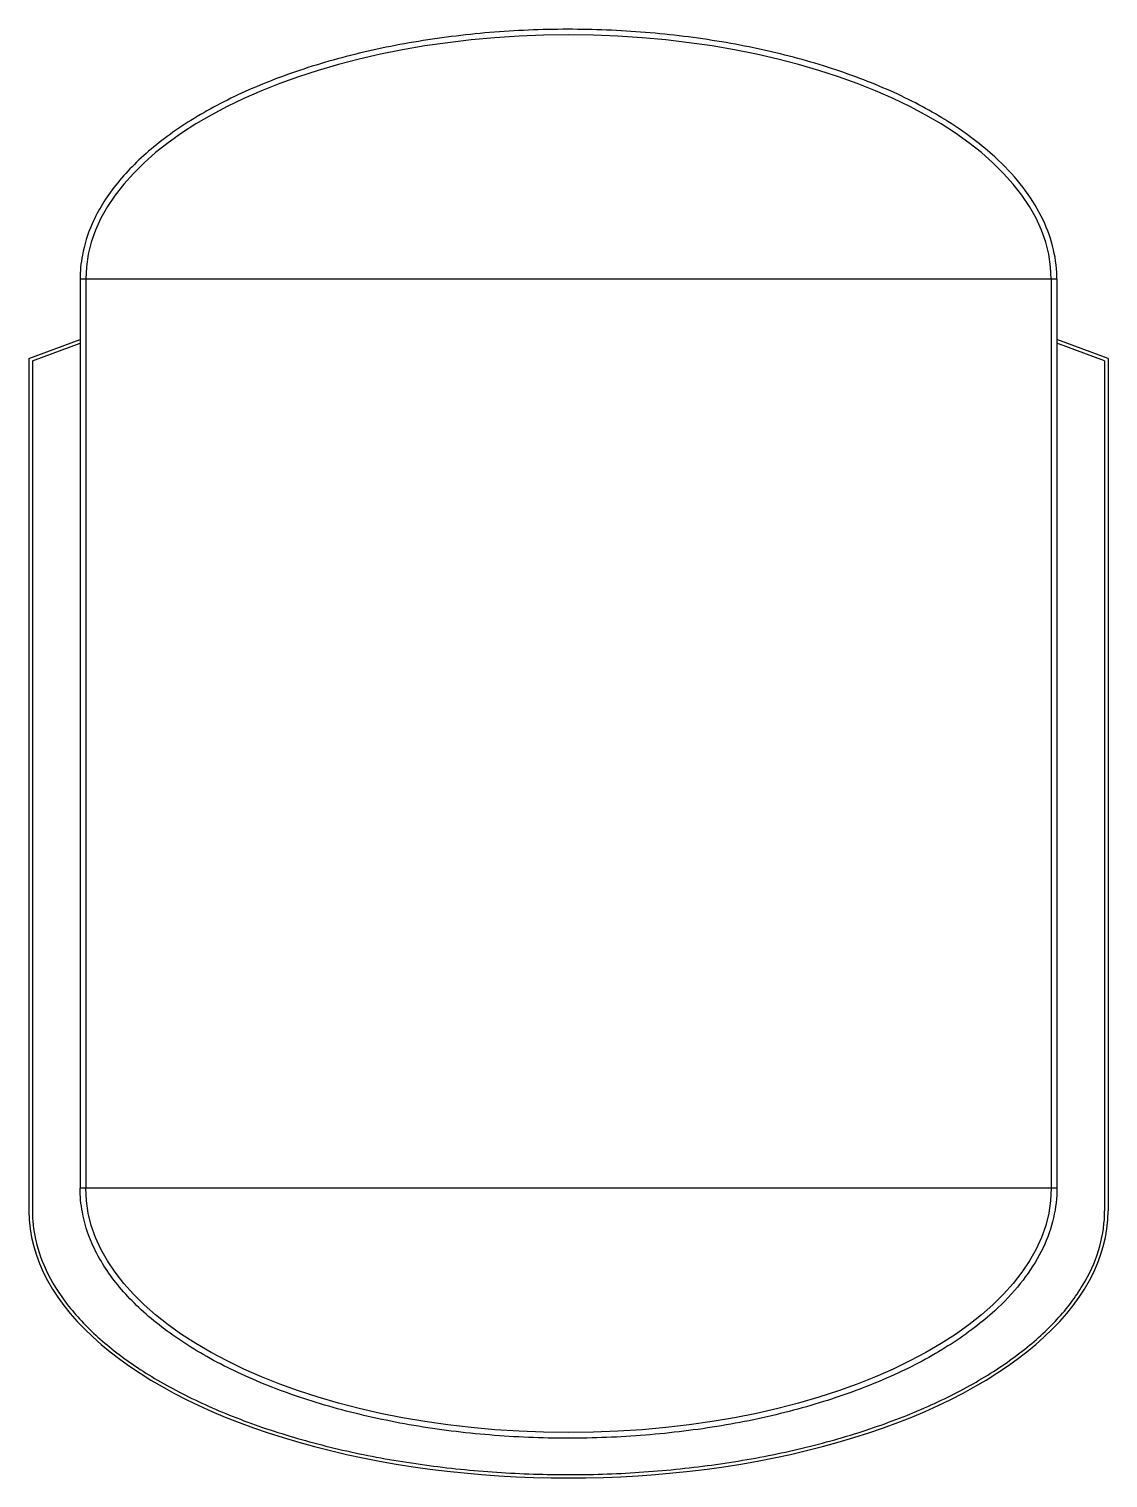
# Model space of a CAD drawing. Header units: inches. Extents: x -169 to 133840, y -13253 to 11464.
# Drawn here: x 76155 to 77105, y 243 to 1518 of the extents above; entities that cross this region are included whole.
import ezdxf

# ---------------------------------------------------------------- set-up
doc = ezdxf.new("R2010")
doc.units = ezdxf.units.IN
doc.header["$MEASUREMENT"] = 0

msp = doc.modelspace()

# ---------------------------------------------------------------- linework, layer by layer
for p, q in [((77059.9, 1298.2), (76199.9, 1298.2)), ((76199.9, 1298.2), (76199.9, 498.2)), ((76204.9, 1298.2), (76204.9, 498.2)), ((77054.9, 1298.2), (77054.9, 498.2)), ((77059.9, 1298.2), (77059.9, 498.2)), ((76154.9, 1228.4), (76199.9, 1245.2)), ((76157.9, 1226.3), (76199.9, 1242)), ((77104.9, 1228.4), (77059.9, 1245.2)), ((77101.9, 1226.3), (77059.9, 1242)), ((76154.9, 1228.4), (76154.9, 478.2)), ((76157.9, 1226.3), (76157.9, 478.2)), ((77101.9, 1226.3), (77101.9, 478.2)), ((77104.9, 1228.4), (77104.9, 478.2)), ((77059.9, 498.2), (76199.9, 498.2))]:
    msp.add_line(p, q)
for centre, major_axis, ratio, start_param, end_param in [((76629.9, 1298.2), (-425, 0), 0.505882, 3.141593, 6.283185), ((76629.9, 478.2), (-475, 0), 0.494737, 0, 3.141593)]:
    msp.add_ellipse(centre, major_axis=major_axis, ratio=ratio, start_param=start_param, end_param=end_param)
at = {"extrusion": (0, 0, -1)}
msp.add_ellipse((76629.9, 498.2), major_axis=(-425, 0), ratio=0.505882, start_param=3.141593, end_param=6.283185, dxfattribs=at)
for points, knots in [([(77059.9, 1298.2), (77059.9, 1300.2), (77059.8, 1302.2), (77059.3, 1313.1), (77057.7, 1322), (77052.6, 1339.7), (77049, 1348.5), (77039.8, 1365.6), (77034.2, 1374), (77021.1, 1390.3), (77013.6, 1398.2), (76993.9, 1416.2), (76981, 1426), (76952.4, 1444.5), (76936.7, 1453.1), (76902.7, 1468.9), (76884.4, 1476.1), (76846, 1488.9), (76825.7, 1494.5), (76783.8, 1504), (76762, 1507.9), (76717.6, 1513.9), (76694.9, 1516), (76649.2, 1518.3), (76626.2, 1518.5), (76580.4, 1517), (76557.5, 1515.4), (76512.7, 1510.2), (76490.7, 1506.7), (76448.1, 1498), (76427.5, 1492.8), (76388.1, 1480.7), (76369.4, 1473.8), (76334.3, 1458.7), (76318, 1450.4), (76288.1, 1432.5), (76274.5, 1422.9), (76250.5, 1402.7), (76240.1, 1392.1), (76222.6, 1370.1), (76215.7, 1358.7), (76206.5, 1337.9), (76203.6, 1328.6), (76200.6, 1312.3), (76199.9, 1305.2), (76199.9, 1298.2)], [3.141593, 3.141593, 3.141593, 3.141593, 3.168135, 3.168135, 3.287763, 3.287763, 3.407391, 3.407391, 3.527018, 3.527018, 3.646646, 3.646646, 3.807798, 3.807798, 3.968949, 3.968949, 4.130101, 4.130101, 4.291252, 4.291252, 4.452403, 4.452403, 4.613555, 4.613555, 4.774706, 4.774706, 4.935858, 4.935858, 5.097009, 5.097009, 5.258161, 5.258161, 5.419312, 5.419312, 5.580464, 5.580464, 5.741615, 5.741615, 5.902766, 5.902766, 6.063918, 6.063918, 6.189016, 6.189016, 6.283185, 6.283185, 6.283185, 6.283185]), ([(77059.9, 498.2), (77059.9, 496.2), (77059.8, 494.2), (77059.3, 483.2), (77057.7, 474.3), (77052.6, 456.6), (77049, 447.9), (77039.8, 430.8), (77034.2, 422.4), (77021.1, 406.1), (77013.6, 398.1), (76993.9, 380.1), (76981, 370.3), (76952.4, 351.9), (76936.7, 343.3), (76902.7, 327.5), (76884.4, 320.3), (76846, 307.5), (76825.7, 301.8), (76783.8, 292.3), (76762, 288.4), (76717.6, 282.5), (76694.9, 280.4), (76649.2, 278.1), (76626.2, 277.9), (76580.4, 279.3), (76557.5, 281), (76512.7, 286.1), (76490.7, 289.6), (76448.1, 298.3), (76427.5, 303.6), (76388.1, 315.7), (76369.4, 322.5), (76334.3, 337.7), (76318, 346), (76288.1, 363.9), (76274.5, 373.4), (76250.5, 393.6), (76240.1, 404.2), (76222.6, 426.3), (76215.7, 437.7), (76206.5, 458.5), (76203.6, 467.7), (76200.6, 484.1), (76199.9, 491.1), (76199.9, 498.2)], [3.141593, 3.141593, 3.141593, 3.141593, 3.168135, 3.168135, 3.287763, 3.287763, 3.407391, 3.407391, 3.527018, 3.527018, 3.646646, 3.646646, 3.807798, 3.807798, 3.968949, 3.968949, 4.130101, 4.130101, 4.291252, 4.291252, 4.452403, 4.452403, 4.613555, 4.613555, 4.774706, 4.774706, 4.935858, 4.935858, 5.097009, 5.097009, 5.258161, 5.258161, 5.419312, 5.419312, 5.580464, 5.580464, 5.741615, 5.741615, 5.902766, 5.902766, 6.063918, 6.063918, 6.189016, 6.189016, 6.283185, 6.283185, 6.283185, 6.283185]), ([(76157.9, 478.2), (76157.9, 469.9), (76158.8, 461.6), (76162.9, 443), (76166.6, 432.6), (76177, 412.2), (76183.6, 402.1), (76199.6, 382.5), (76208.9, 372.9), (76230.3, 354.5), (76242.2, 345.6), (76268.6, 328.7), (76282.9, 320.7), (76313.7, 305.8), (76330.1, 298.8), (76364.8, 286), (76383, 280.3), (76421, 269.9), (76440.6, 265.4), (76481.1, 257.8), (76501.8, 254.7), (76544, 249.8), (76565.4, 248.1), (76608.5, 246.2), (76630.2, 245.9), (76673.5, 246.9), (76695, 248.2), (76737.6, 252.1), (76758.6, 254.7), (76799.7, 261.5), (76819.8, 265.6), (76858.6, 275), (76877.3, 280.4), (76913.1, 292.4), (76930.2, 299), (76962.3, 313.3), (76977.4, 321), (77005.2, 337.3), (77017.9, 345.9), (77040.9, 363.9), (77051.2, 373.2), (77068.9, 392.5), (77076.4, 402.5), (77088.6, 422.7), (77093.3, 433), (77099.7, 453.7), (77101.5, 464.2), (77101.9, 475.8), (77101.9, 477), (77101.9, 478.2)], [0, 0, 0, 0, 0.108293, 0.108293, 0.245465, 0.245465, 0.382637, 0.382637, 0.519809, 0.519809, 0.656981, 0.656981, 0.794154, 0.794154, 0.931326, 0.931326, 1.068498, 1.068498, 1.20567, 1.20567, 1.342842, 1.342842, 1.480015, 1.480015, 1.617187, 1.617187, 1.754359, 1.754359, 1.891531, 1.891531, 2.028704, 2.028704, 2.165876, 2.165876, 2.303048, 2.303048, 2.44022, 2.44022, 2.577392, 2.577392, 2.714565, 2.714565, 2.851737, 2.851737, 2.988909, 2.988909, 3.126081, 3.126081, 3.141593, 3.141593, 3.141593, 3.141593])]:
    msp.add_open_spline(points, degree=3, knots=knots)

doc.saveas('drawing.dxf')
